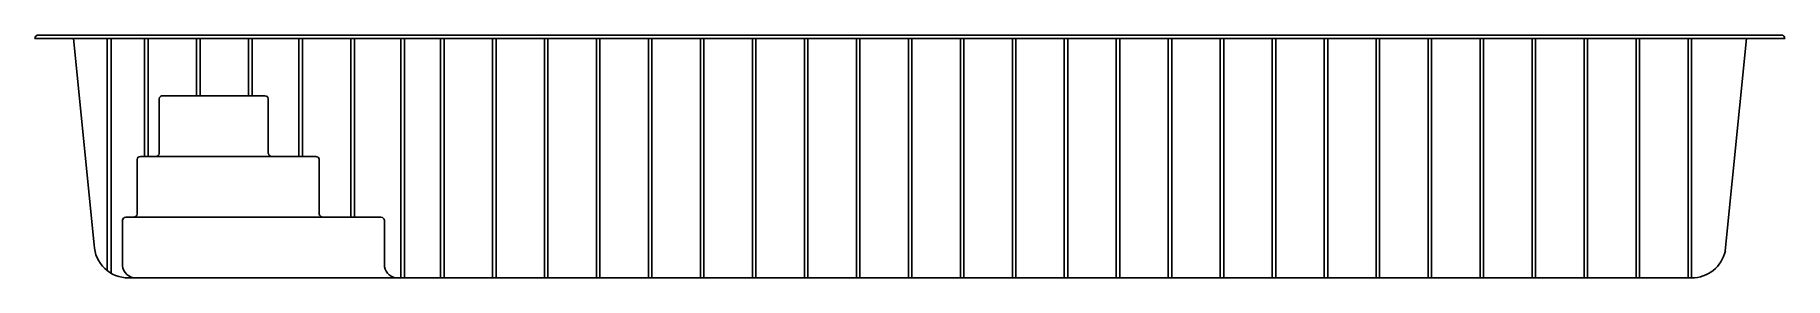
# Model space of a CAD drawing. Extents: x -1180.6 to -1170.5, y 250.3 to 251.7.
import ezdxf

# ---------------------------------------------------------------- set-up
doc = ezdxf.new("R2010")
doc.units = 0
doc.header["$LTSCALE"] = 10
doc.header["$MEASUREMENT"] = 0
doc.layers.add('Piscinas_Fibratec', color=4, linetype='CONTINUOUS')

msp = doc.modelspace()

# ---------------------------------------------------------------- linework, layer by layer
at = {"layer": 'Piscinas_Fibratec', "color": 2}
for p, q in [((-1170.527, 251.665), (-1180.627, 251.665)), ((-1180.607, 251.685), (-1180.407, 251.685)), ((-1180.407, 251.685), (-1170.747, 251.685)), ((-1170.547, 251.685), (-1170.747, 251.685))]:
    msp.add_line(p, q, dxfattribs=at)
at = {"layer": 'Piscinas_Fibratec'}
for p, q in [((-1180.286, 250.476), (-1180.405, 251.665)), ((-1170.871, 250.441), (-1170.749, 251.665)), ((-1179.91, 251.318), (-1179.91, 251.003)), ((-1179.3, 251.335), (-1179.89, 251.335)), ((-1179.28, 251.317), (-1179.28, 251.002)), ((-1180.037, 250.968), (-1180.037, 250.653)), ((-1180.018, 250.985), (-1179.91, 250.985)), ((-1179.91, 250.985), (-1179.28, 250.985)), ((-1179.28, 250.985), (-1179.006, 250.985)), ((-1178.986, 250.969), (-1178.986, 250.653)), ((-1180.122, 250.618), (-1180.122, 250.356)), ((-1180.102, 250.635), (-1180.037, 250.635)), ((-1180.037, 250.635), (-1178.986, 250.635)), ((-1178.986, 250.635), (-1178.63, 250.635)), ((-1178.61, 250.613), (-1178.61, 250.349)), ((-1171.066, 250.285), (-1180.086, 250.285))]:
    msp.add_line(p, q, dxfattribs=at)
at = {"layer": 'Piscinas_Fibratec', "color": 1}
for p, q in [((-1180.21, 250.328), (-1180.21, 251.665)), ((-1180.187, 250.312), (-1180.187, 251.665)), ((-1179.994, 250.985), (-1179.994, 251.665)), ((-1179.994, 250.985), (-1179.994, 251.665)), ((-1179.974, 250.985), (-1179.974, 251.665)), ((-1179.694, 251.335), (-1179.694, 251.665)), ((-1179.674, 251.335), (-1179.674, 251.665)), ((-1179.394, 251.335), (-1179.394, 251.665)), ((-1179.374, 251.335), (-1179.374, 251.665)), ((-1179.103, 250.985), (-1179.103, 251.665)), ((-1179.083, 250.985), (-1179.083, 251.665)), ((-1178.803, 250.635), (-1178.803, 251.665)), ((-1178.783, 250.635), (-1178.783, 251.665)), ((-1178.515, 250.285), (-1178.515, 251.665)), ((-1178.495, 250.285), (-1178.495, 251.665)), ((-1178.286, 250.285), (-1178.286, 251.665)), ((-1178.266, 250.285), (-1178.266, 251.665)), ((-1177.986, 250.285), (-1177.986, 251.665)), ((-1177.966, 250.285), (-1177.966, 251.665)), ((-1177.686, 250.285), (-1177.686, 251.665)), ((-1177.666, 250.285), (-1177.666, 251.665)), ((-1177.386, 250.285), (-1177.386, 251.665)), ((-1177.366, 250.285), (-1177.366, 251.665)), ((-1177.086, 250.285), (-1177.086, 251.665)), ((-1177.066, 250.285), (-1177.066, 251.665)), ((-1176.786, 250.285), (-1176.786, 251.665)), ((-1176.766, 250.285), (-1176.766, 251.665)), ((-1176.486, 250.285), (-1176.486, 251.665)), ((-1176.466, 250.285), (-1176.466, 251.665)), ((-1176.186, 250.285), (-1176.186, 251.665)), ((-1176.166, 250.285), (-1176.166, 251.665)), ((-1175.886, 250.285), (-1175.886, 251.665)), ((-1175.866, 250.285), (-1175.866, 251.665)), ((-1175.586, 250.285), (-1175.586, 251.665)), ((-1175.566, 250.285), (-1175.566, 251.665)), ((-1175.286, 250.285), (-1175.286, 251.665)), ((-1175.266, 250.285), (-1175.266, 251.665)), ((-1174.986, 250.285), (-1174.986, 251.665)), ((-1174.966, 250.285), (-1174.966, 251.665)), ((-1174.686, 250.285), (-1174.686, 251.665)), ((-1174.666, 250.285), (-1174.666, 251.665)), ((-1174.386, 250.285), (-1174.386, 251.665)), ((-1174.366, 250.285), (-1174.366, 251.665)), ((-1174.086, 250.285), (-1174.086, 251.665)), ((-1174.066, 250.285), (-1174.066, 251.665)), ((-1173.786, 250.285), (-1173.786, 251.665)), ((-1173.766, 250.285), (-1173.766, 251.665)), ((-1173.486, 250.285), (-1173.486, 251.665)), ((-1173.466, 250.285), (-1173.466, 251.665)), ((-1173.186, 250.285), (-1173.186, 251.665)), ((-1173.166, 250.285), (-1173.166, 251.665)), ((-1172.886, 250.285), (-1172.886, 251.665)), ((-1172.866, 250.285), (-1172.866, 251.665)), ((-1172.586, 250.285), (-1172.586, 251.665)), ((-1172.566, 250.285), (-1172.566, 251.665)), ((-1172.286, 250.285), (-1172.286, 251.665)), ((-1172.266, 250.285), (-1172.266, 251.665)), ((-1171.986, 250.285), (-1171.986, 251.665)), ((-1171.966, 250.285), (-1171.966, 251.665)), ((-1171.686, 250.285), (-1171.686, 251.665)), ((-1171.666, 250.285), (-1171.666, 251.665)), ((-1171.386, 250.285), (-1171.386, 251.665)), ((-1171.366, 250.285), (-1171.366, 251.665)), ((-1171.086, 250.285), (-1171.086, 251.665)), ((-1171.066, 250.285), (-1171.066, 251.665))]:
    msp.add_line(p, q, dxfattribs=at)
at = {"layer": 'Piscinas_Fibratec', "color": 2}
for centre, start, end in [((-1180.607, 251.665), 90, 180), ((-1170.547, 251.665), 0, 90)]:
    msp.add_arc(centre, 0.02, start, end, dxfattribs=at)
at = {"layer": 'Piscinas_Fibratec'}
for centre, radius, start, end in [((-1179.89, 251.315), 0.02, 90, 172.1046), ((-1179.3, 251.315), 0.02, 6.2302, 90), ((-1179.929, 251.005), 0.02, 270, 352.8635), ((-1179.26, 251.005), 0.02, 188.588, 270), ((-1180.018, 250.965), 0.02, 90, 170.281), ((-1179.006, 250.965), 0.02, 11.0284, 90), ((-1180.102, 250.615), 0.02, 90, 172.4745), ((-1180.057, 250.655), 0.02, 270, 354.3075), ((-1178.966, 250.655), 0.02, 184.8847, 270), ((-1178.63, 250.615), 0.02, 354.6293, 90), ((-1180.086, 250.485), 0.2, 182.6513, 270), ((-1171.066, 250.485), 0.2, 270, 347.2999), ((-1180.043, 250.365), 0.08, 186.6213, 270), ((-1178.532, 250.365), 0.08, 191.2885, 270)]:
    msp.add_arc(centre, radius, start, end, dxfattribs=at)

doc.saveas('drawing.dxf')
